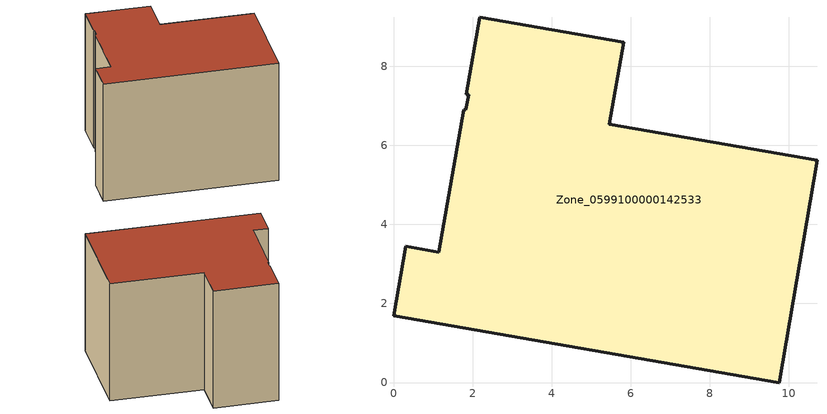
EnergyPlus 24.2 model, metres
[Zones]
Zone_0599100000142533
 floor ground (C_G): 9.75,0 0,1.69 0.31,3.44 1.15,3.3 1.77,6.9 1.83,6.89 1.9,7.28 1.84,7.29 2.18,9.23 5.82,8.6 5.46,6.53 10.71,5.62 z0
 wall outside (C_F): 0,1.69 9.75,0 10.71,5.62 5.46,6.53 5.82,8.6 2.18,9.23 1.84,7.29 1.9,7.28 1.83,6.89 1.77,6.9 1.15,3.3 0.31,3.44 0,1.69 z0:7.36
 roof outside (C_R): 1.77,6.9 1.15,3.3 0.31,3.44 0,1.69 9.75,0 10.71,5.62 5.46,6.53 5.82,8.6 2.18,9.23 1.84,7.29 1.9,7.28 1.83,6.89 z7.36
[BUILDING]
Pand.0599100000142533: North Axis=0; Terrain=City; Loads Convergence Tolerance Value=0.04; Temperature Convergence Tolerance Value=0.4; Solar Distribution=FullExterior; Maximum Number of Warmup Days=25; Minimum Number of Warmup Days=1
[Site:Location]
Rotterdam.The.Hague.AP_ZH_NLD Design_Conditions: Latitude=51.96; Longitude=4.45; Time Zone=1; Elevation=-4.5
[SITE:GROUNDTEMPERATURE:BUILDINGSURFACE]
18, 18, 18, 18, 18, 18, 18, 18, 18, 18, 18, 18
[MATERIAL] Thermal Absorptance=0.9; Solar Absorptance=0.7; Visible Absorptance=0.7
Name | Roughness | Thickness | Conductivity | Density | Specific Heat
G.TC.1975-1991 | MediumSmooth | 0.15 | 0.288461 | 540 | 1210
F.TC.1975-1991 | Rough | 0.3 | 0.230769 | 1920 | 840
R.TC.1975-1991 | MediumRough | 0.2 | 0.153846 | 1500 | 1000
[CONSTRUCTION]
C_G: G.TC.1975-1991
C_F: F.TC.1975-1991
C_R: R.TC.1975-1991
[ZONE]
Zone_0599100000142533: Type=1; Multiplier=1; Ceiling Height=Autocalculate; Volume=Autocalculate; Floor Area=autocalculate; Part of Total Floor Area=Yes
[ZONEINFILTRATION:DESIGNFLOWRATE]
Infil_Zone_0599100000142533: Zone or ZoneList or Space or SpaceList=Zone_0599100000142533; Schedule=AlwaysOn; Design Flow Rate Calculation Method=Flow/Area; Flow Rate per Floor Area=0.003; Constant Term Coefficient=1; Temperature Term Coefficient=0; Velocity Term Coefficient=0; Velocity Squared Term Coefficient=0
[HVACTEMPLATE:ZONE:IDEALLOADSAIRSYSTEM]
Zone_0599100000142533: Maximum Heating Supply Air Temperature=50; Minimum Cooling Supply Air Temperature=13; Maximum Heating Supply Air Humidity Ratio=0.0156; Minimum Cooling Supply Air Humidity Ratio=0.0077; Heating Limit=NoLimit; Cooling Limit=NoLimit; Dehumidification Control Type=ConstantSensibleHeatRatio; Cooling Sensible Heat Ratio=0.7; Dehumidification Setpoint=60; Humidification Control Type=None; Humidification Setpoint=30; Outdoor Air Method=None; Outdoor Air Flow Rate per Person=0.00944; Outdoor Air Flow Rate per Zone Floor Area=0; Outdoor Air Flow Rate per Zone=0; Demand Controlled Ventilation Type=None; Outdoor Air Economizer Type=NoEconomizer; Heat Recovery Type=None; Sensible Heat Recovery Effectiveness=0.7; Latent Heat Recovery Effectiveness=0.65
[ZONECONTROL:THERMOSTAT]
ThermostatControl_Zone_0599100000142533: Zone or ZoneList=Zone_0599100000142533; Control Type Schedule=DualSetpointControlType; Control 1=Thermostat_Zone_0599100000142533; Temperature Difference Between Cutout And Setpoint=0
[THERMOSTATSETPOINT:DUALSETPOINT]
Thermostat_Zone_0599100000142533: Heating Setpoint Temperature Schedule=HeatingSetpoint_Zone_0599100000142533; Cooling Setpoint Temperature Schedule=CoolingSetpoint_Zone_0599100000142533
[SCHEDULE:COMPACT]
HeatingSetpoint_Zone_0599100000142533: Through: 12/31, For: AllDays, Until: 24:00, 21
CoolingSetpoint_Zone_0599100000142533: Through: 12/31, For: AllDays, Until: 24:00, 24
DualSetpointControlType: Through: 12/31, For: AllDays, Until: 24:00, 4
AlwaysOn: Through: 12/31, For: AllDays, Until: 24:00, 1
